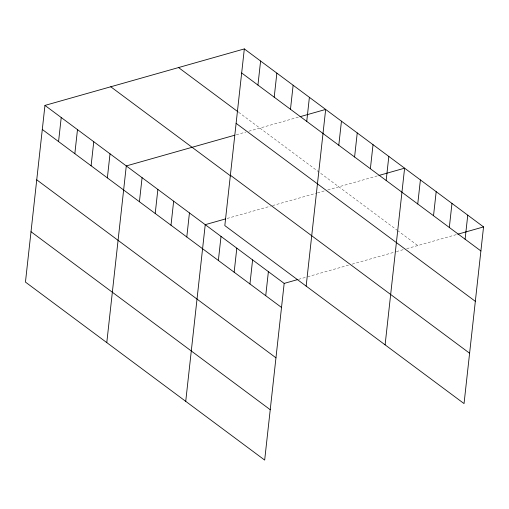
<?xml version="1.0" encoding="UTF-8"?>
<svg xmlns="http://www.w3.org/2000/svg" width="509" height="509" viewBox="0 0 509 509"><rect width="100%" height="100%" fill="white"/><g stroke="black" fill="none" stroke-linecap="round" stroke-linejoin="round"><path stroke-width="0.38" stroke-dasharray="2.54 1.91" d="M236.291 134.764L245.872 132.047M248.818 131.214L298.439 117.153M227.167 218.456L270.273 206.24M272.5 205.611L316.706 193.083M317.444 192.873L324.812 190.786M327.764 189.952L378.136 175.675M298.541 279.339L306.106 277.195M307.621 276.762L348.455 265.195M352.177 264.139L395.652 251.821M396.39 251.611L403.758 249.525M406.704 248.691L457.082 234.414M238.6 112.254L396.918 230.049M397.548 230.52L417.755 245.554"/><path stroke-width="0.76" d="M44.957 105.414L25.45 282.088L264.674 460.079L284.175 283.405L44.957 105.414L244.326 48.921L483.55 226.912L464.043 403.586L224.825 225.595L244.326 48.921M58.567 141.572L61.22 117.522M74.836 153.673L77.489 129.623M91.098 165.781L93.758 141.725M107.367 177.883L110.02 153.833M106.788 342.602L126.289 165.934L234.821 135.184M139.421 201.729L142.081 177.679M155.213 213.481L157.866 189.431M170.999 225.226L173.658 201.176M186.79 236.978L189.443 212.921M185.728 401.34L205.235 224.673L225.652 218.883M218.367 260.468L221.021 236.418M234.153 272.22L236.812 248.163M257.942 85.079L260.595 61.029M249.944 283.965L252.598 259.914M274.205 97.181L276.864 73.131M265.73 295.71L268.389 271.66M290.474 109.282L293.133 85.232M306.742 121.39L309.396 97.334M306.157 286.109L325.665 109.441L299.954 116.726M338.797 145.237L341.45 121.187M354.588 156.988L357.242 132.932M370.374 168.733L373.027 144.683M386.166 180.479L388.819 156.428M385.103 344.847L404.604 168.18L378.893 175.465M417.743 203.975L420.396 179.925M433.528 215.727L436.181 191.67M449.32 227.472L451.973 203.422M465.105 239.217L467.758 215.167M284.175 283.405L297.79 279.549M457.839 234.197L483.55 226.912M241.673 72.972L480.897 250.969M178.538 67.563L237.97 111.789M236.112 123.337L475.336 301.328M230.386 175.23L469.603 353.221M110.746 86.772L230.609 175.955M42.298 129.471L281.522 307.461M36.737 179.83L275.961 357.821M31.011 231.722L270.234 409.713"/></g></svg>
